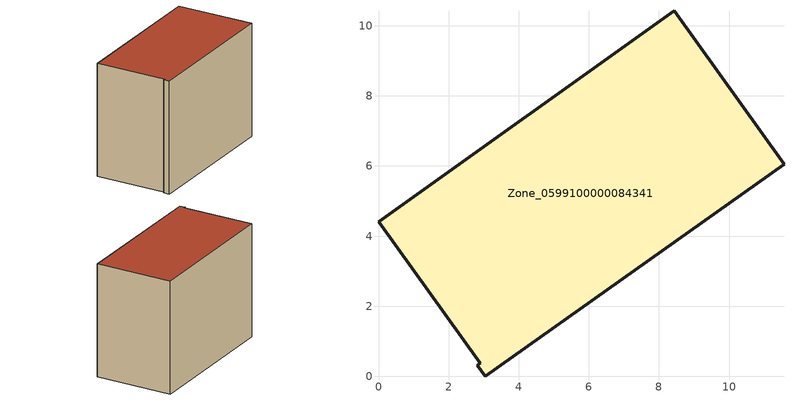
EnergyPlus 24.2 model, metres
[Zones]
Zone_0599100000084341
 floor ground (C_G): 2.82,0.32 2.91,0.37 0,4.41 8.44,10.43 11.57,6.05 3.05,0 z0
 wall outside (C_F): 2.91,0.37 2.82,0.32 3.05,0 11.57,6.05 8.44,10.43 0,4.41 2.91,0.37 z0:7.91
 roof outside (C_R): 8.44,10.43 0,4.41 2.91,0.37 2.82,0.32 3.05,0 11.57,6.05 z7.91
[BUILDING]
Pand.0599100000084341: North Axis=0; Terrain=City; Loads Convergence Tolerance Value=0.04; Temperature Convergence Tolerance Value=0.4; Solar Distribution=FullExterior; Maximum Number of Warmup Days=25; Minimum Number of Warmup Days=1
[Site:Location]
Rotterdam.The.Hague.AP_ZH_NLD Design_Conditions: Latitude=51.96; Longitude=4.45; Time Zone=1; Elevation=-4.5
[SITE:GROUNDTEMPERATURE:BUILDINGSURFACE]
18, 18, 18, 18, 18, 18, 18, 18, 18, 18, 18, 18
[MATERIAL] Thermal Absorptance=0.9; Solar Absorptance=0.7; Visible Absorptance=0.7
Name | Roughness | Thickness | Conductivity | Density | Specific Heat
G.TC.1975-1991 | MediumSmooth | 0.15 | 0.288461 | 540 | 1210
F.TC.1975-1991 | Rough | 0.3 | 0.230769 | 1920 | 840
R.TC.1975-1991 | MediumRough | 0.2 | 0.153846 | 1500 | 1000
[CONSTRUCTION]
C_G: G.TC.1975-1991
C_F: F.TC.1975-1991
C_R: R.TC.1975-1991
[ZONE]
Zone_0599100000084341: Type=1; Multiplier=1; Ceiling Height=Autocalculate; Volume=Autocalculate; Floor Area=autocalculate; Part of Total Floor Area=Yes
[ZONEINFILTRATION:DESIGNFLOWRATE]
Infil_Zone_0599100000084341: Zone or ZoneList or Space or SpaceList=Zone_0599100000084341; Schedule=AlwaysOn; Design Flow Rate Calculation Method=Flow/Area; Flow Rate per Floor Area=0.003; Constant Term Coefficient=1; Temperature Term Coefficient=0; Velocity Term Coefficient=0; Velocity Squared Term Coefficient=0
[HVACTEMPLATE:ZONE:IDEALLOADSAIRSYSTEM]
Zone_0599100000084341: Maximum Heating Supply Air Temperature=50; Minimum Cooling Supply Air Temperature=13; Maximum Heating Supply Air Humidity Ratio=0.0156; Minimum Cooling Supply Air Humidity Ratio=0.0077; Heating Limit=NoLimit; Cooling Limit=NoLimit; Dehumidification Control Type=ConstantSensibleHeatRatio; Cooling Sensible Heat Ratio=0.7; Dehumidification Setpoint=60; Humidification Control Type=None; Humidification Setpoint=30; Outdoor Air Method=None; Outdoor Air Flow Rate per Person=0.00944; Outdoor Air Flow Rate per Zone Floor Area=0; Outdoor Air Flow Rate per Zone=0; Demand Controlled Ventilation Type=None; Outdoor Air Economizer Type=NoEconomizer; Heat Recovery Type=None; Sensible Heat Recovery Effectiveness=0.7; Latent Heat Recovery Effectiveness=0.65
[ZONECONTROL:THERMOSTAT]
ThermostatControl_Zone_0599100000084341: Zone or ZoneList=Zone_0599100000084341; Control Type Schedule=DualSetpointControlType; Control 1=Thermostat_Zone_0599100000084341; Temperature Difference Between Cutout And Setpoint=0
[THERMOSTATSETPOINT:DUALSETPOINT]
Thermostat_Zone_0599100000084341: Heating Setpoint Temperature Schedule=HeatingSetpoint_Zone_0599100000084341; Cooling Setpoint Temperature Schedule=CoolingSetpoint_Zone_0599100000084341
[SCHEDULE:COMPACT]
HeatingSetpoint_Zone_0599100000084341: Through: 12/31, For: AllDays, Until: 24:00, 21
CoolingSetpoint_Zone_0599100000084341: Through: 12/31, For: AllDays, Until: 24:00, 24
DualSetpointControlType: Through: 12/31, For: AllDays, Until: 24:00, 4
AlwaysOn: Through: 12/31, For: AllDays, Until: 24:00, 1
